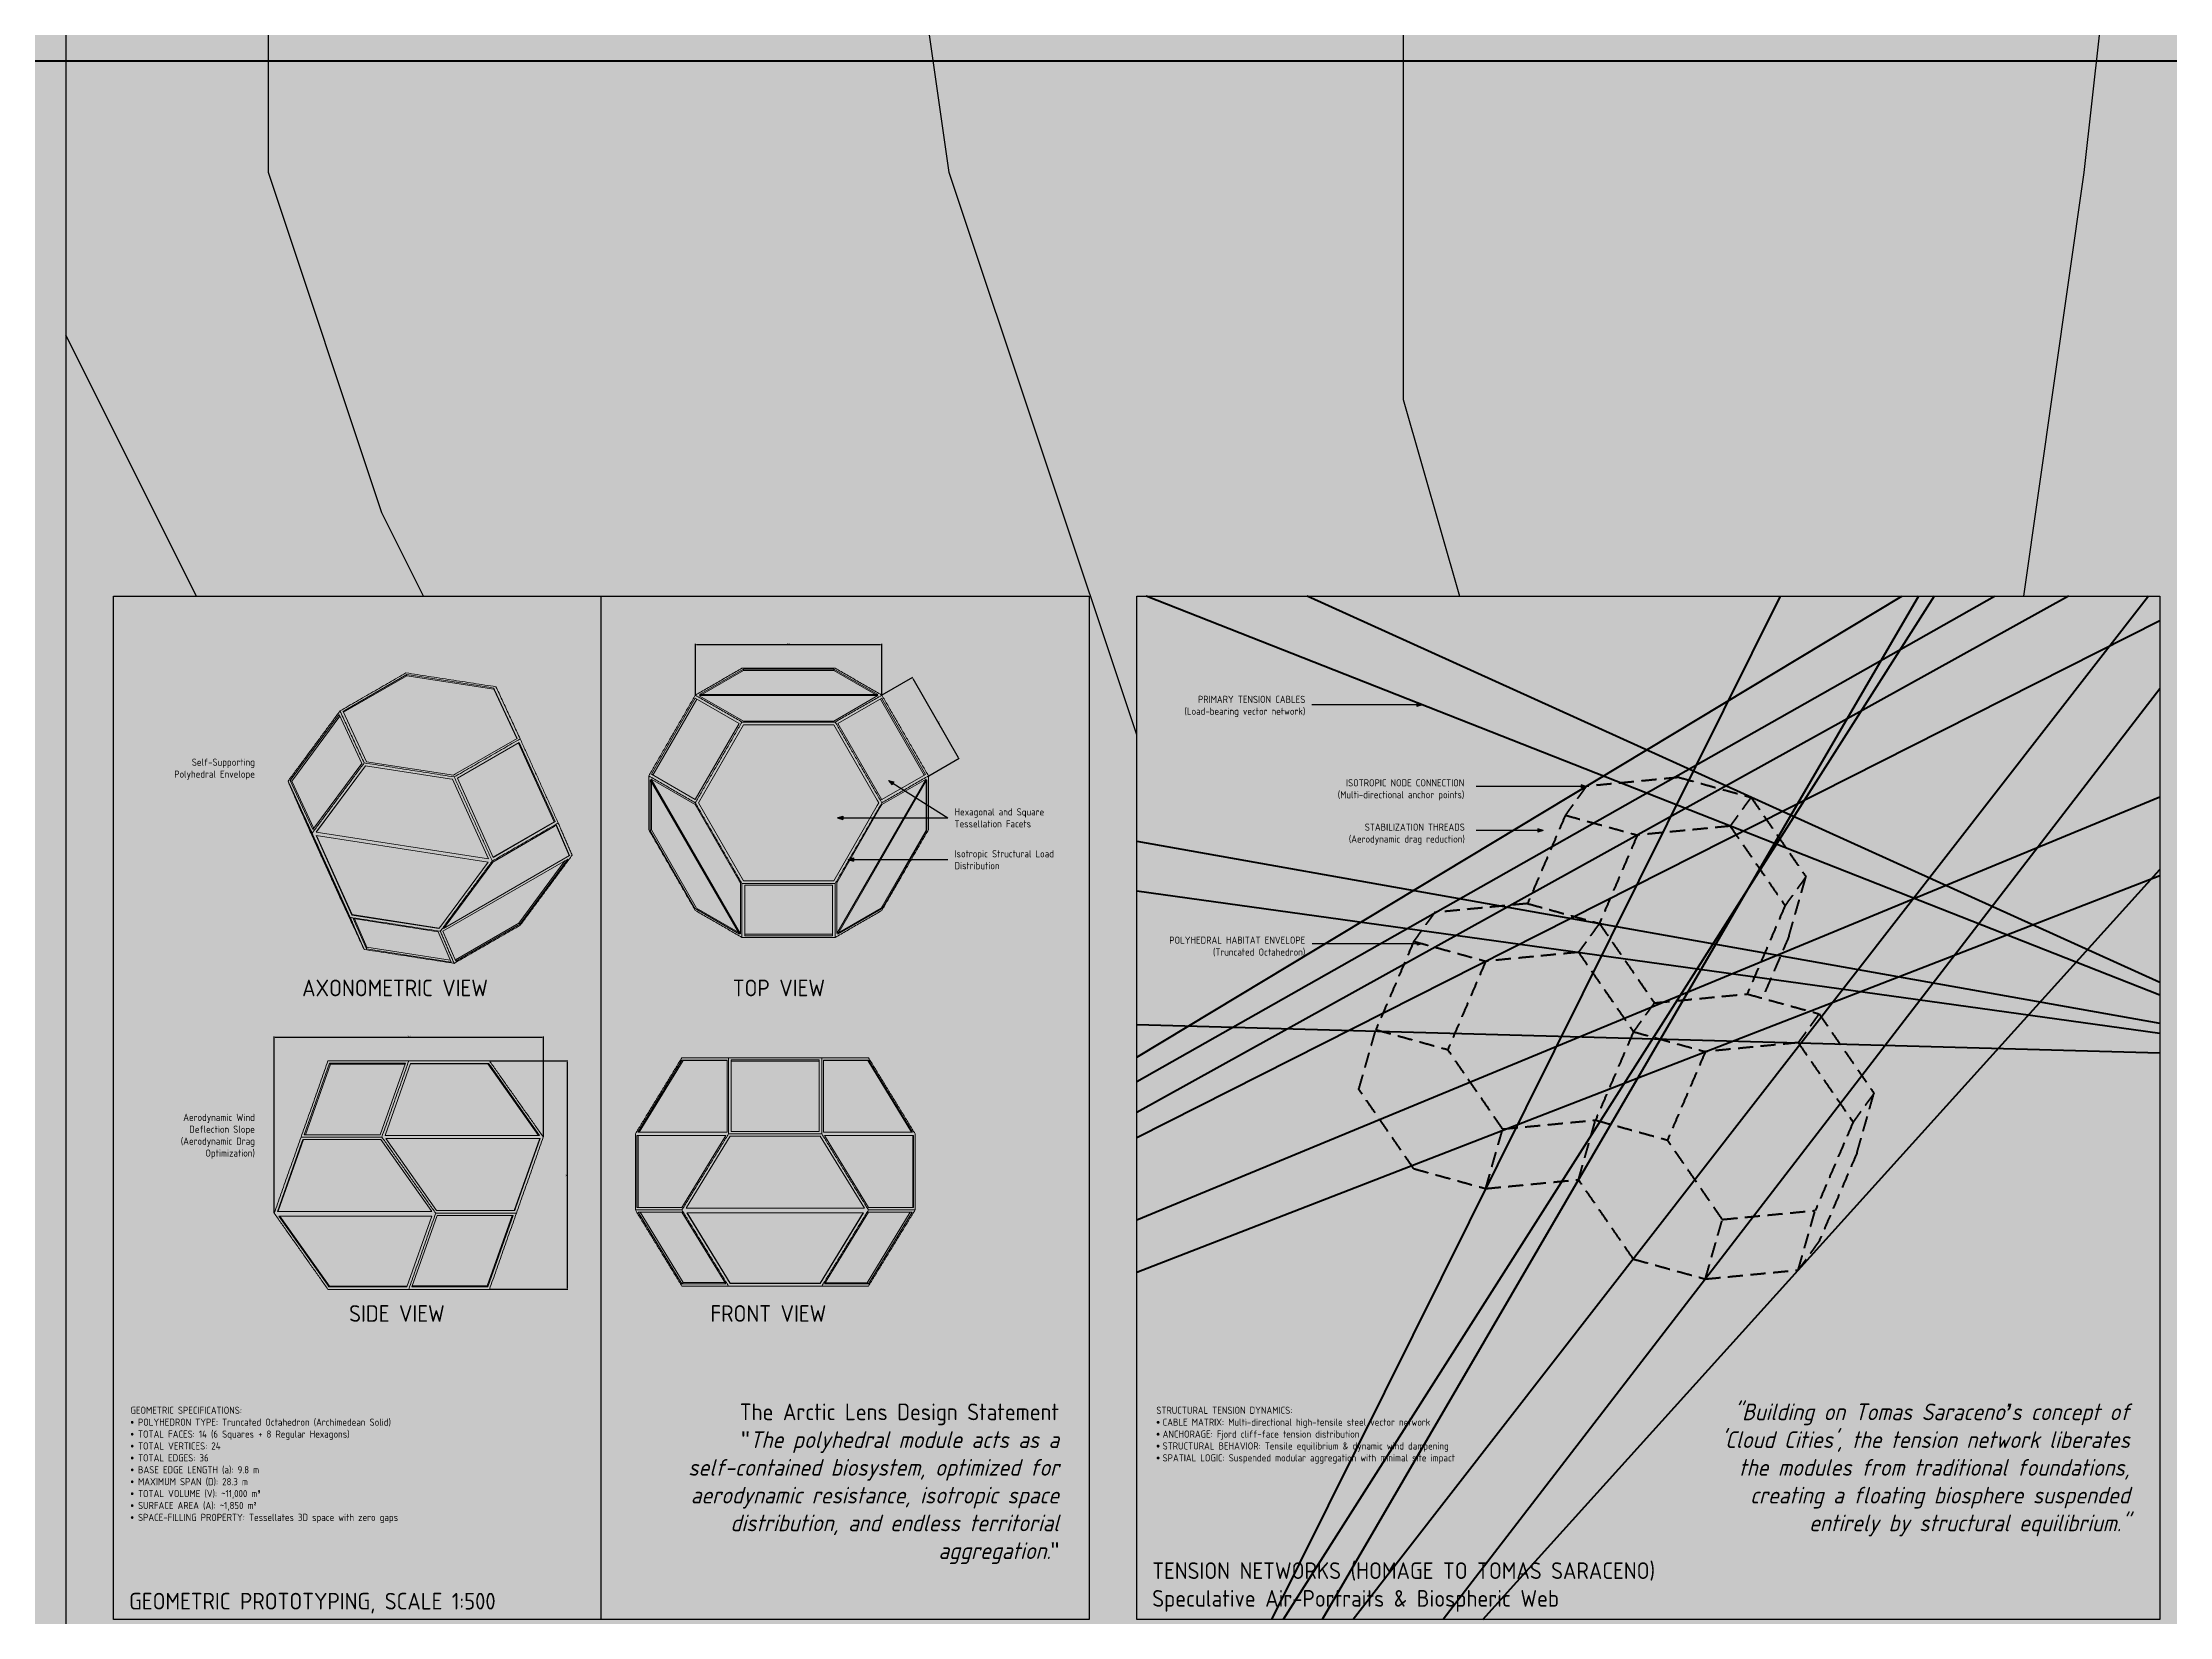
# Model space of a CAD drawing. Header units: millimetres. Extents: x 401 to 30661, y 2016 to 22119.
# Drawn here: x 9600 to 14069, y 7346 to 10653 of the extents above; entities that cross this region are included whole.
import ezdxf

# ---------------------------------------------------------------- set-up
doc = ezdxf.new("R2010")
doc.units = ezdxf.units.MM
doc.linetypes.add('HIDDEN2', pattern=[4.7625, 3.175, -1.5875])
for name, color, linetype, lineweight, true_color in [('3RD', 140, 'Continuous', 25, 0x7debff), ('4TH DETAILS', 125, 'Continuous', 15, 0x39ffb0), ('TEXTS', 210, 'Continuous', 25, 0xe0f9ff)]:
    doc.layers.add(name, color=color, linetype=linetype, lineweight=lineweight, true_color=true_color)
doc.layers.add('BACKGROUND', color=7, linetype='Continuous', true_color=0x000000)
for name, color, linetype, lineweight, true_color, transparency in [('GLOW-CYAN', 7, 'Continuous', 100, 0x7debff, 0.8), ('GLOW-CYAN-2', 7, 'Continuous', 50, 0x7debff, 0.8), ('GLOW-EMERALD-2', 7, 'Continuous', 30, 0x39ffb0, 0.8)]:
    doc.layers.add(name, color=color, linetype=linetype, lineweight=lineweight, true_color=true_color, transparency=transparency)
doc.layers.add('LAYOUT', color=83, linetype='Continuous', lineweight=50, true_color=0x7debff, plot=False)
doc.styles.get("Standard").update_dxf_attribs({"font": 'arial.ttf'})
doc.dimstyles.new('ISO-25', dxfattribs={"dimtxt": 2.5, "dimasz": 2.5, "dimexe": 1.25, "dimexo": 0.625, "dimtad": 1, "dimtxsty": 'Standard', "dimcen": 2.5, "dimazin": 3, "dimtfac": 1, "dimtmove": 0, "dimatfit": 3})

# ---------------------------------------------------------------- blocks, each defined once
blk = doc.blocks.new('A$Cfc662362')
at = {"color": 0, "linetype": 'Continuous', "lineweight": 0, "extrusion": (0, 1, -2e-16)}
for p, q in [((160.09, 350.17), (164.66, 357.64)), ((160.18, 350.06), (164.79, 357.59)), ((164.79, 357.59), (164.66, 357.64)), ((164.66, 357.64), (169.24, 357.64)), ((164.79, 357.59), (169.4, 357.59)), ((169.24, 357.64), (169.4, 357.64)), ((169.4, 357.64), (169.4, 357.37)), ((169.85, 357.67), (179.07, 357.67)), ((169.85, 350.14), (169.85, 357.67)), ((179.07, 357.67), (179.07, 350.14)), ((179.52, 350.17), (179.52, 357.64)), ((179.52, 357.64), (184.1, 357.64)), ((184.19, 357.61), (179.52, 357.61)), ((184.1, 357.64), (184.26, 357.64)), ((184.19, 357.61), (184.26, 357.64)), ((188.8, 350.07), (184.19, 357.61)), ((184.26, 357.64), (188.9, 350.07)), ((169.4, 357.37), (169.4, 350.06)), ((179.07, 357.55), (169.85, 357.55)), ((159.93, 349.73), (160.05, 349.68)), ((159.93, 342.17), (159.93, 349.73)), ((169.29, 349.73), (159.93, 349.73)), ((160.02, 350.06), (160.09, 350.17)), ((160.02, 350.06), (169.4, 350.06)), ((160.05, 342.17), (160.05, 349.68)), ((169.29, 349.73), (164.83, 342.44)), ((165.15, 342.17), (169.73, 349.64)), ((169.73, 349.64), (178.87, 349.64)), ((179.07, 350.14), (169.85, 350.14)), ((178.87, 349.64), (179.2, 349.64)), ((179.2, 349.64), (183.83, 342.08)), ((179.52, 350.07), (179.52, 350.17)), ((179.52, 350.07), (188.9, 350.07)), ((184.26, 342.17), (179.63, 349.73)), ((189, 349.73), (179.63, 349.73)), ((188.92, 349.7), (189, 349.73)), ((188.92, 342.17), (188.92, 349.7)), ((189, 349.73), (189, 349.64)), ((189, 349.64), (189, 342.17)), ((164.66, 342.17), (159.93, 342.17)), ((164.83, 342.44), (164.66, 342.17)), ((165.1, 342.08), (165.15, 342.17)), ((165.1, 342.08), (183.83, 342.08)), ((184.42, 342.17), (184.26, 342.17)), ((189, 342.17), (184.42, 342.17)), ((164.66, 334.15), (160.05, 341.67)), ((160.05, 341.67), (164.66, 341.67)), ((160.27, 341.67), (164.8, 334.27)), ((164.66, 341.67), (169.27, 334.15)), ((164.66, 341.67), (164.66, 341.67)), ((169.73, 334.17), (165.18, 341.59)), ((183.74, 341.59), (165.18, 341.59)), ((169.73, 334.22), (165.21, 341.59)), ((183.71, 341.59), (179.2, 334.22)), ((183.74, 341.59), (179.2, 334.17)), ((179.65, 334.14), (184.26, 341.67)), ((184.12, 334.26), (188.65, 341.67)), ((184.26, 341.67), (188.87, 341.67)), ((188.87, 341.67), (184.26, 334.14)), ((164.8, 334.27), (164.66, 334.15)), ((164.66, 334.15), (164.66, 334.15)), ((169.27, 334.15), (164.66, 334.15)), ((164.8, 334.27), (169.2, 334.27)), ((179.2, 334.22), (169.73, 334.22)), ((169.73, 334.17), (169.73, 334.22)), ((178.87, 334.17), (169.73, 334.17)), ((179.2, 334.17), (178.87, 334.17)), ((179.2, 334.17), (179.2, 334.22)), ((184.26, 334.14), (179.65, 334.14)), ((179.72, 334.26), (184.12, 334.26)), ((184.12, 334.26), (184.26, 334.14))]:
    blk.add_line(p, q, dxfattribs=at)
at = {"color": 0, "linetype": 'Continuous', "lineweight": 0}
for points in [[(164.66, 357.9), (159.77, 349.9)], [(169.56, 357.9), (164.66, 357.9)], [(169.56, 357.9), (179.36, 357.9)], [(169.56, 357.9), (169.56, 349.9)], [(179.36, 357.9), (184.26, 357.9)], [(179.36, 357.9), (179.36, 349.9)], [(184.26, 357.9), (189.16, 349.9)], [(159.77, 341.9), (159.77, 349.9)], [(164.66, 341.9), (169.56, 349.9)], [(169.56, 349.9), (179.36, 349.9)], [(179.36, 349.9), (184.26, 341.9)], [(189.16, 341.9), (189.16, 349.9)], [(159.77, 341.9), (164.66, 341.9)], [(159.77, 341.9), (164.66, 333.9)], [(164.66, 341.9), (169.56, 333.9)], [(179.36, 333.9), (184.26, 341.9)], [(184.26, 333.9), (189.16, 341.9)], [(189.16, 341.9), (184.26, 341.9)], [(164.66, 333.9), (169.56, 333.9)], [(169.56, 333.9), (179.36, 333.9)], [(184.26, 333.9), (179.36, 333.9)]]:
    blk.add_open_spline(points, degree=1, dxfattribs=at)
blk = doc.blocks.new('A$C30154939')
at = {"color": 0, "linetype": 'Continuous', "lineweight": 0, "extrusion": (-2e-16, 1, -2e-16)}
for p, q in [((-197.06, 350.14), (-194.4, 357.67)), ((-194.4, 357.67), (-186.42, 357.67)), ((-194.4, 357.67), (-194.31, 357.55)), ((-186.42, 357.67), (-189.08, 350.14)), ((-188.53, 350.17), (-185.89, 357.64)), ((-185.91, 357.59), (-177.76, 357.59)), ((-185.89, 357.64), (-177.97, 357.64)), ((-177.97, 357.64), (-177.69, 357.64)), ((-177.76, 357.59), (-177.69, 357.64)), ((-177.76, 357.59), (-172.44, 350.06)), ((-177.69, 357.64), (-177.5, 357.37)), ((-194.31, 357.55), (-196.93, 350.14)), ((-186.46, 357.55), (-194.31, 357.55)), ((-177.5, 357.37), (-172.33, 350.06)), ((-199.88, 342.08), (-197.3, 349.37)), ((-197.15, 349.64), (-199.81, 342.13)), ((-197.3, 349.37), (-197.21, 349.64)), ((-197.21, 349.64), (-196.92, 349.64)), ((-189.08, 350.14), (-197.06, 350.14)), ((-196.92, 349.64), (-189, 349.64)), ((-189, 349.64), (-183.72, 342.17)), ((-188.57, 350.06), (-188.53, 350.17)), ((-188.57, 350.06), (-172.33, 350.06)), ((-183.16, 342.17), (-188.5, 349.73)), ((-172.28, 349.73), (-188.5, 349.73)), ((-172.35, 349.68), (-175.01, 342.17)), ((-172.28, 349.73), (-174.86, 342.44)), ((-172.35, 349.68), (-172.28, 349.73)), ((-199.81, 342.13), (-199.88, 342.08)), ((-199.88, 342.08), (-183.66, 342.08)), ((-183.72, 342.17), (-183.66, 342.08)), ((-174.95, 342.17), (-183.16, 342.17)), ((-174.86, 342.44), (-174.95, 342.17)), ((-194.66, 334.44), (-199.72, 341.59)), ((-183.64, 341.59), (-199.72, 341.59)), ((-199.62, 341.59), (-194.4, 334.22)), ((-183.64, 341.59), (-186.27, 334.17)), ((-185.74, 334.15), (-183.08, 341.67)), ((-183.08, 341.67), (-175.1, 341.67)), ((-177.84, 334.27), (-175.22, 341.67)), ((-175.1, 341.67), (-177.76, 334.15)), ((-175.1, 341.67), (-175.1, 341.67)), ((-194.47, 334.17), (-194.66, 334.44)), ((-194.47, 334.17), (-194.4, 334.22)), ((-186.27, 334.17), (-194.47, 334.17)), ((-194.4, 334.22), (-186.25, 334.22)), ((-185.73, 334.15), (-185.74, 334.15)), ((-177.76, 334.15), (-185.73, 334.15)), ((-185.7, 334.27), (-177.84, 334.27)), ((-177.84, 334.27), (-177.76, 334.15))]:
    blk.add_line(p, q, dxfattribs=at)
at = {"color": 0, "linetype": 'Continuous', "lineweight": 0}
for points in [[(-194.57, 357.9), (-197.39, 349.9)], [(-186.08, 357.9), (-194.57, 357.9)], [(-186.08, 357.9), (-188.91, 349.9)], [(-177.6, 357.9), (-186.08, 357.9)], [(-177.6, 357.9), (-171.94, 349.9)], [(-197.39, 349.9), (-200.22, 341.9)], [(-188.91, 349.9), (-197.39, 349.9)], [(-183.25, 341.9), (-188.91, 349.9)], [(-174.77, 341.9), (-171.94, 349.9)], [(-194.57, 333.9), (-200.22, 341.9)], [(-183.25, 341.9), (-186.08, 333.9)], [(-183.25, 341.9), (-174.77, 341.9)], [(-174.77, 341.9), (-177.6, 333.9)], [(-186.08, 333.9), (-194.57, 333.9)], [(-186.08, 333.9), (-177.6, 333.9)]]:
    blk.add_open_spline(points, degree=1, dxfattribs=at)
blk = doc.blocks.new('A$C80915c5d')
at = {"color": 0, "linetype": 'Continuous', "lineweight": 0}
for p, q in [((165.1, 197.46), (169.73, 200.13)), ((169.73, 199.99), (165.34, 197.46)), ((169.73, 199.99), (169.73, 200.13)), ((169.73, 200.13), (170.05, 200.13)), ((179.2, 199.99), (169.73, 199.99)), ((170.05, 200.13), (179.2, 200.13)), ((179.2, 199.99), (179.2, 200.13)), ((179.2, 200.13), (183.77, 197.49)), ((183.58, 197.46), (179.2, 199.99)), ((160.06, 189.08), (164.66, 197.06)), ((164.81, 196.98), (160.2, 188.99)), ((164.66, 197.06), (169.27, 194.4)), ((165.15, 197.3), (165.09, 197.34)), ((183.83, 197.34), (165.09, 197.34)), ((165.1, 197.46), (183.83, 197.46)), ((169.73, 194.66), (165.15, 197.3)), ((183.83, 197.34), (179.2, 194.66)), ((179.65, 194.4), (184.26, 197.06)), ((183.77, 197.49), (183.83, 197.46)), ((188.72, 188.99), (184.11, 196.97)), ((184.26, 197.06), (184.26, 197.05)), ((184.26, 197.05), (188.86, 189.07)), ((178.87, 194.66), (169.73, 194.66)), ((179.2, 194.66), (178.87, 194.66)), ((169.27, 194.4), (164.66, 186.42)), ((164.99, 186.08), (169.73, 194.28)), ((169.73, 194.28), (170.05, 194.28)), ((170.05, 194.28), (179.2, 194.28)), ((179.2, 194.28), (183.77, 186.36)), ((184.26, 186.41), (179.65, 194.4)), ((159.93, 183.16), (159.93, 188.5)), ((169.29, 172.28), (159.93, 188.5)), ((160.02, 188.57), (160.09, 188.53)), ((160.02, 188.57), (169.4, 172.33)), ((160.05, 183.23), (160.05, 188.29)), ((164.66, 186.42), (160.06, 189.08)), ((160.09, 188.53), (164.66, 185.89)), ((179.52, 172.34), (188.9, 188.57)), ((189, 188.5), (179.63, 172.28)), ((188.86, 189.07), (184.26, 186.42)), ((184.26, 185.89), (188.9, 188.57)), ((188.92, 183.2), (188.92, 188.37)), ((189, 188.5), (189, 188.44)), ((189, 188.44), (189, 183.16)), ((164.66, 185.89), (169.24, 177.97)), ((169.73, 177.88), (164.99, 186.08)), ((183.77, 185.8), (179.2, 177.88)), ((179.52, 177.69), (184.1, 185.61)), ((183.77, 186.36), (183.93, 186.08)), ((183.93, 186.08), (183.77, 185.8)), ((184.1, 185.61), (184.26, 185.89)), ((184.26, 186.42), (184.26, 186.41)), ((160.05, 183.23), (159.93, 183.16)), ((164.66, 174.95), (159.93, 183.16)), ((164.79, 175.03), (160.05, 183.23)), ((184.19, 175), (188.92, 183.2)), ((189, 183.16), (184.42, 175.24)), ((188.92, 183.2), (189, 183.16)), ((169.24, 177.97), (169.4, 177.69)), ((169.4, 177.69), (169.4, 177.5)), ((169.4, 177.5), (169.4, 172.33)), ((170.05, 177.88), (169.73, 177.88)), ((169.85, 177.43), (179.07, 177.43)), ((169.85, 172.11), (169.85, 177.43)), ((179.2, 177.88), (170.05, 177.88)), ((179.07, 177.43), (179.07, 172.11)), ((179.52, 172.41), (179.52, 177.69)), ((164.79, 175.03), (164.66, 174.95)), ((164.83, 174.86), (164.66, 174.95)), ((169.17, 172.5), (164.79, 175.03)), ((169.29, 172.28), (164.83, 174.86)), ((184.26, 174.95), (179.63, 172.28)), ((179.71, 172.41), (184.19, 175)), ((184.19, 175), (184.26, 174.95)), ((184.42, 175.24), (184.26, 174.95)), ((169.85, 172.27), (179.07, 172.27)), ((179.07, 172.11), (169.85, 172.11)), ((179.52, 172.34), (179.52, 172.41))]:
    blk.add_line(p, q, dxfattribs=at)
for points in [[(164.66, 197.39), (169.56, 200.22)], [(179.36, 200.22), (169.56, 200.22)], [(179.36, 200.22), (184.26, 197.39)], [(159.77, 188.91), (164.66, 197.39)], [(169.56, 194.57), (164.66, 197.39)], [(179.36, 194.57), (184.26, 197.39)], [(189.16, 188.91), (184.26, 197.39)], [(164.66, 186.08), (169.56, 194.57)], [(169.56, 194.57), (179.36, 194.57)], [(184.26, 186.08), (179.36, 194.57)], [(159.77, 183.25), (159.77, 188.91)], [(164.66, 186.08), (159.77, 188.91)], [(184.26, 186.08), (189.16, 188.91)], [(189.16, 183.25), (189.16, 188.91)], [(169.56, 177.6), (164.66, 186.08)], [(179.36, 177.6), (184.26, 186.08)], [(159.77, 183.25), (164.66, 174.77)], [(189.16, 183.25), (184.26, 174.77)], [(169.56, 177.6), (179.36, 177.6)], [(169.56, 177.6), (169.56, 171.94)], [(179.36, 177.6), (179.36, 171.94)], [(164.66, 174.77), (169.56, 171.94)], [(179.36, 171.94), (184.26, 174.77)], [(169.56, 171.94), (179.36, 171.94)]]:
    blk.add_open_spline(points, degree=1, dxfattribs=at)
blk = doc.blocks.new('A$C6ff88356')
at = {"color": 0, "linetype": 'Continuous', "lineweight": 0, "extrusion": (0, 0.816497, 0.57735)}
for p, q in [((-10.67, 444.58), (-17.32, 440.74)), ((-17.13, 440.97), (-10.67, 444.7)), ((-10.67, 444.58), (-10.67, 444.7)), ((-10.67, 444.7), (-1.83, 443.33)), ((-1.52, 443.16), (-10.67, 444.58)), ((-1.83, 443.33), (-1.52, 443.28)), ((-1.52, 443.16), (-1.52, 443.28)), ((-1.52, 443.28), (-1.43, 443.1)), ((0.89, 437.98), (-1.52, 443.16)), ((-1.43, 443.1), (0.93, 438)), ((-22.91, 433.56), (-17.77, 440.5)), ((-17.68, 440.32), (-22.75, 433.49)), ((-17.77, 440.5), (-15.38, 435.36)), ((-17.36, 440.83), (-17.13, 440.97)), ((-14.91, 435.55), (-17.36, 440.83)), ((0.93, 438), (-5.53, 434.27)), ((-5.35, 433.81), (1.16, 437.57)), ((4.81, 429.23), (1.06, 437.51)), ((1.16, 437.57), (4.92, 429.26)), ((-22.91, 433.56), (-22.75, 433.49)), ((-20.52, 428.42), (-22.91, 433.56)), ((-15.38, 435.36), (-20.52, 428.42)), ((-20.15, 428.17), (-15, 435.12)), ((-20.11, 428.24), (-15.01, 435.12)), ((-15.01, 435.12), (-6.18, 433.76)), ((-5.76, 434.14), (-14.91, 435.55)), ((-6.18, 433.76), (-5.86, 433.71)), ((-5.86, 433.71), (-5.73, 433.41)), ((-5.53, 434.27), (-5.76, 434.14)), ((-1.59, 425.49), (-5.35, 433.81)), ((-23.01, 433.21), (-22.93, 433.03)), ((-22.96, 433.1), (-23.01, 433.21)), ((-21.63, 430.02), (-22.96, 433.1)), ((-22.93, 433.03), (-20.56, 427.93)), ((-22.75, 433.49), (-20.44, 428.53)), ((-5.73, 433.41), (-2.07, 425.33)), ((-21.55, 430.06), (-21.63, 430.02)), ((-21.63, 430.02), (-16.78, 419.58)), ((-17.86, 421.69), (-21.44, 429.6)), ((-16.64, 419.25), (-21.44, 429.6)), ((-1.61, 425.52), (4.81, 429.23)), ((4.92, 429.26), (-1.59, 425.49)), ((4.92, 429.26), (4.81, 429.23)), ((-20.56, 427.93), (-16.83, 419.67)), ((-16.43, 419.44), (-20.2, 427.8)), ((-2.12, 425), (-20.2, 427.8)), ((-20.19, 428.14), (-20.11, 428.24)), ((-20.15, 428.17), (-20.19, 428.14)), ((-20.19, 428.14), (-2.07, 425.33)), ((-16.39, 419.48), (-20.15, 427.79)), ((-1.63, 425), (4.84, 428.73)), ((4.84, 428.73), (5.07, 428.87)), ((5.02, 428.84), (6.35, 425.78)), ((5.07, 428.87), (6.45, 425.68)), ((-2.12, 425), (-7.09, 418.27)), ((6.27, 425.31), (-6.86, 417.73)), ((-6.79, 418.03), (6.45, 425.68)), ((-6.73, 418.11), (-1.63, 425)), ((5.96, 425.13), (1.1, 418.57)), ((6.27, 425.31), (1.2, 418.47)), ((6.45, 425.68), (6.35, 425.78)), ((-17.73, 421.4), (-17.86, 421.69)), ((-17.73, 421.4), (-17.65, 421.43)), ((-15.28, 416.12), (-17.73, 421.4)), ((-16.83, 419.67), (-16.78, 419.58)), ((-16.64, 419.25), (-15.28, 416.12)), ((-16.39, 419.48), (-16.43, 419.44)), ((-7.28, 418.03), (-16.43, 419.44)), ((-7.25, 418.07), (-16.39, 419.48)), ((-14.91, 415.88), (-16.28, 419.06)), ((-16.28, 419.06), (-7.38, 417.68)), ((-16.15, 419.04), (-14.86, 416.07)), ((-7.09, 418.27), (-7.28, 418.03)), ((-6.79, 418.03), (-6.73, 418.11)), ((1.1, 418.57), (-5.55, 414.73)), ((0.97, 418.34), (-5.5, 414.6)), ((1.2, 418.47), (0.97, 418.34)), ((1.2, 418.47), (1.1, 418.57)), ((-14.86, 416.07), (-14.91, 415.88)), ((-14.9, 415.88), (-14.91, 415.88)), ((-6.01, 414.5), (-14.9, 415.88)), ((-14.86, 416.07), (-6.1, 414.71)), ((-7.38, 417.68), (-6.01, 414.5)), ((-7.38, 417.68), (-7.38, 417.68)), ((-5.5, 414.6), (-6.86, 417.73))]:
    blk.add_line(p, q, dxfattribs=at)
at = {"color": 0, "linetype": 'Continuous', "lineweight": 0}
for points in [[(-17.68, 440.88), (-10.75, 444.88)], [(-1.29, 443.42), (-10.75, 444.88)], [(1.25, 437.95), (-1.29, 443.42)], [(-17.68, 440.88), (-23.14, 433.5)], [(-15.14, 435.42), (-17.68, 440.88)], [(-5.68, 433.95), (1.25, 437.95)], [(1.25, 437.95), (5.25, 429.11)], [(-15.14, 435.42), (-20.61, 428.04)], [(-5.68, 433.95), (-15.14, 435.42)], [(-5.68, 433.95), (-1.68, 425.11)], [(-20.61, 428.04), (-23.14, 433.5)], [(-23.14, 433.5), (-21.68, 430.13)], [(-17.68, 421.29), (-21.68, 430.13)], [(-1.68, 425.11), (5.25, 429.11)], [(5.25, 429.11), (6.71, 425.73)], [(-16.61, 419.2), (-20.61, 428.04)], [(-7.14, 417.73), (-1.68, 425.11)], [(1.25, 418.36), (6.71, 425.73)], [(-15.14, 415.82), (-17.68, 421.29)], [(-16.61, 419.2), (-7.14, 417.73)], [(-16.61, 419.2), (-15.14, 415.82)], [(-5.68, 414.36), (1.25, 418.36)], [(-15.14, 415.82), (-5.68, 414.36)], [(-7.14, 417.73), (-5.68, 414.36)]]:
    blk.add_open_spline(points, degree=1, dxfattribs=at)
blk = doc.blocks.new('*D16')
at = {"layer": '4TH DETAILS', "color": 0, "lineweight": -2, "transparency": 16777216}
for p, q in [((10086.6, 8194), (10086.6, 8564.7)), ((10089.1, 8563.4), (10649.8, 8563.4)), ((10652.3, 8354), (10652.3, 8564.7))]:
    blk.add_line(p, q, dxfattribs=at)
at = {"layer": '4TH DETAILS', "color": 0, "transparency": 16777216}
for points in [[(10089.1, 8563.8), (10089.1, 8563), (10086.6, 8563.4)], [(10649.8, 8563.8), (10649.8, 8563), (10652.3, 8563.4)]]:
    blk.add_solid(points, dxfattribs=at)
at = {"layer": 'Defpoints', "color": 0, "transparency": 16777216}
for p in [(10652.3, 8563.4), (10652.3, 8353.4), (10086.6, 8193.4)]:
    blk.add_point(p, dxfattribs=at)
at = {"layer": '4TH DETAILS', "color": 0, "transparency": 16777216, "insert": (10369.5, 8565.3), "char_height": 2.5, "attachment_point": 5}
blk.add_mtext('28.3', dxfattribs=at)
blk = doc.blocks.new('*D17')
at = {"layer": '4TH DETAILS', "color": 0, "lineweight": -2, "transparency": 16777216}
for p, q in [((11364.2, 9282.2), (11428.5, 9319.3)), ((11428.6, 9316.5), (11524.1, 9151.1)), ((11462.2, 9112.5), (11526.4, 9149.6))]:
    blk.add_line(p, q, dxfattribs=at)
at = {"layer": '4TH DETAILS', "color": 0, "transparency": 16777216}
for points in [[(11429, 9316.7), (11428.3, 9316.3), (11427.4, 9318.7)], [(11524.5, 9151.4), (11523.7, 9150.9), (11525.4, 9149)]]:
    blk.add_solid(points, dxfattribs=at)
at = {"layer": 'Defpoints', "color": 0, "transparency": 16777216}
for p in [(11363.6, 9281.9), (11525.4, 9149), (11461.6, 9112.2)]:
    blk.add_point(p, dxfattribs=at)
at = {"layer": '4TH DETAILS', "color": 0, "transparency": 16777216, "insert": (11483.9, 9224.5), "char_height": 2.5, "attachment_point": 5, "rotation": 300}
blk.add_mtext('9.8', dxfattribs=at)
blk = doc.blocks.new('*D18')
at = {"layer": '4TH DETAILS', "color": 0, "lineweight": -2, "transparency": 16777216}
for p, q in [((10971.7, 9282.5), (10971.7, 9389.7)), ((10974.2, 9388.5), (11361.1, 9388.5)), ((11363.6, 9282.5), (11363.6, 9389.7))]:
    blk.add_line(p, q, dxfattribs=at)
at = {"layer": '4TH DETAILS', "color": 0, "transparency": 16777216}
for points in [[(10974.2, 9388.9), (10974.2, 9388), (10971.7, 9388.5)], [(11361.1, 9388.9), (11361.1, 9388), (11363.6, 9388.5)]]:
    blk.add_solid(points, dxfattribs=at)
at = {"layer": 'Defpoints', "color": 0, "transparency": 16777216}
for p in [(11363.6, 9388.5), (10971.7, 9281.9), (11363.6, 9281.9)]:
    blk.add_point(p, dxfattribs=at)
at = {"layer": '4TH DETAILS', "color": 0, "transparency": 16777216, "insert": (11167.7, 9390.4), "char_height": 2.5, "attachment_point": 5}
blk.add_mtext('19.6', dxfattribs=at)
blk = doc.blocks.new('*D15')
at = {"layer": '4TH DETAILS', "color": 0, "lineweight": -2, "transparency": 16777216}
for p, q in [((10539.8, 8513.4), (10703.6, 8513.4)), ((10702.3, 8510.9), (10702.3, 8035.9)), ((10539.8, 8033.4), (10703.6, 8033.4))]:
    blk.add_line(p, q, dxfattribs=at)
at = {"layer": '4TH DETAILS', "color": 0, "transparency": 16777216}
for points in [[(10701.9, 8510.9), (10702.7, 8510.9), (10702.3, 8513.4)], [(10701.9, 8035.9), (10702.7, 8035.9), (10702.3, 8033.4)]]:
    blk.add_solid(points, dxfattribs=at)
at = {"layer": 'Defpoints', "color": 0, "transparency": 16777216}
for p in [(10539.2, 8513.4), (10539.2, 8033.4), (10702.3, 8033.4)]:
    blk.add_point(p, dxfattribs=at)
at = {"layer": '4TH DETAILS', "color": 0, "transparency": 16777216, "insert": (10700.4, 8273.4), "char_height": 2.5, "attachment_point": 5, "rotation": 90}
blk.add_mtext('24.0', dxfattribs=at)

msp = doc.modelspace()

# ---------------------------------------------------------------- hatches: boundary and pattern name
at = {"layer": 'BACKGROUND'}
h = msp.add_hatch(color=256, dxfattribs=at)
h.dxf.hatch_style = 1
h.paths.add_polyline_path([(400.723, 2015.745), (30660.634, 2015.745), (30660.634, 22119.328), (400.723, 22119.328)])
at = {"layer": 'TEXTS'}
h = msp.add_hatch(color=256, dxfattribs=at)
h.dxf.hatch_style = 1
h.paths.add_polyline_path([(12487.754, 9264.846), (12487.754, 9257.943), (12498.732, 9261.395)])
h = msp.add_hatch(color=256, dxfattribs=at)
h.dxf.hatch_style = 1
h.paths.add_polyline_path([(11388.795, 9099.559), (11377.664, 9102.481), (11385.12, 9093.716)])
h = msp.add_hatch(color=256, dxfattribs=at)
h.dxf.hatch_style = 1
h.paths.add_polyline_path([(12832.899, 9093.688), (12832.899, 9086.785), (12843.877, 9090.237)])
h = msp.add_hatch(color=256, dxfattribs=at)
h.dxf.hatch_style = 1
h.paths.add_polyline_path([(11281.762, 9027.723), (11270.784, 9024.272), (11281.762, 9020.821)])
h = msp.add_hatch(color=256, dxfattribs=at)
h.dxf.hatch_style = 1
h.paths.add_polyline_path([(12742.298, 9000.604), (12742.298, 8993.701), (12753.276, 8997.153)])
h = msp.add_hatch(color=256, dxfattribs=at)
h.dxf.hatch_style = 1
h.paths.add_polyline_path([(11304.099, 8939.976), (11293.121, 8936.524), (11304.099, 8933.073)])
h = msp.add_hatch(color=256, dxfattribs=at)
h.dxf.hatch_style = 1
h.paths.add_polyline_path([(12488.408, 8763.076), (12488.408, 8756.173), (12499.386, 8759.624)])

# ---------------------------------------------------------------- linework, layer by layer
at = {"layer": '3RD'}
for p, q in [((11899.126, 8469.942), (13702.027, 9489.575)), ((13856.923, 9489.575), (11899.126, 8405.113)), ((14049.126, 8651.246), (11918.972, 9489.575)), ((13251.483, 9489.575), (12182.122, 7339.575)), ((13574.73, 9489.575), (12206.871, 7339.575)), ((14049.126, 8678.058), (12257.627, 9489.575)), ((13542.331, 9489.575), (12288.575, 7339.575)), ((14025.249, 9489.575), (12354.385, 7339.575)), ((11899.126, 8352.277), (14049.126, 9438.506)), ((14049.126, 9294.868), (12542.917, 7339.575)), ((11899.126, 8179.619), (14049.126, 9068.228)), ((11899.126, 8975.234), (14049.126, 8592.514)), ((11899.126, 8069.612), (14049.126, 8903.018)), ((12626.257, 7339.575), (14049.126, 8915.678)), ((11899.126, 8870.988), (14049.126, 8571.277)), ((11899.126, 8590.031), (14049.126, 8530.581))]:
    msp.add_line(p, q, dxfattribs=at)
msp.add_lwpolyline([(11899.126, 8521.493), (13507.225, 9489.575)], dxfattribs=at)
at = {"layer": '3RD', "linetype": 'HIDDEN2', "ltscale": 10}
for points in [[(12843.877, 9090.237), (12799.971, 9029.652)], [(13038.936, 9109.004), (12843.877, 9090.237)], [(13038.936, 9109.004), (13190.088, 9067.187)], [(12799.971, 9029.652), (12720.316, 8843.965)], [(12799.971, 9029.652), (12951.123, 8987.835)], [(13190.088, 9067.187), (13146.182, 9006.602)], [(13190.088, 9067.187), (13305.492, 8900.268)], [(12951.123, 8987.835), (12871.469, 8802.148)], [(13146.182, 9006.602), (12951.123, 8987.835)], [(13146.182, 9006.602), (13261.585, 8839.683)], [(13305.492, 8900.268), (13261.585, 8839.683)], [(13269.743, 8775.166), (13305.492, 8900.268)], [(12525.258, 8825.198), (12481.352, 8764.614)], [(12720.316, 8843.965), (12525.258, 8825.198)], [(12720.316, 8843.965), (12871.469, 8802.148)], [(13261.585, 8839.683), (13181.931, 8653.996)], [(12481.352, 8764.614), (12401.697, 8578.927)], [(12481.352, 8764.614), (12632.504, 8722.796)], [(12871.469, 8802.148), (12827.563, 8741.564)], [(12871.469, 8802.148), (12986.872, 8635.229)], [(13269.743, 8775.166), (13213.963, 8645.135)], [(12632.504, 8722.796), (12552.849, 8537.11)], [(12827.563, 8741.564), (12632.504, 8722.796)], [(12827.563, 8741.564), (12942.966, 8574.645)], [(12986.872, 8635.229), (12942.966, 8574.645)], [(12986.872, 8635.229), (13181.931, 8653.996)], [(13181.931, 8653.996), (13333.083, 8612.179)], [(13333.083, 8612.179), (13289.177, 8551.595)], [(13333.083, 8612.179), (13448.487, 8445.26)], [(12365.948, 8453.825), (12401.697, 8578.927)], [(12401.697, 8578.927), (12552.849, 8537.11)], [(12668.253, 8370.191), (12552.849, 8537.11)], [(12942.966, 8574.645), (12863.311, 8388.958)], [(12942.966, 8574.645), (13094.118, 8532.827)], [(13289.177, 8551.595), (13094.118, 8532.827)], [(13289.177, 8551.595), (13404.58, 8384.676)], [(13094.118, 8532.827), (13014.464, 8347.141)], [(12481.352, 8286.906), (12365.948, 8453.825)], [(13448.487, 8445.26), (13404.58, 8384.676)], [(13412.738, 8320.158), (13448.487, 8445.26)], [(12632.504, 8245.089), (12668.253, 8370.191)], [(12668.253, 8370.191), (12863.311, 8388.958)], [(12827.563, 8263.856), (12863.311, 8388.958)], [(12863.311, 8388.958), (13014.464, 8347.141)], [(13404.58, 8384.676), (13324.926, 8198.989)], [(13129.867, 8180.222), (13014.464, 8347.141)], [(13412.738, 8320.158), (13333.083, 8134.471)], [(12481.352, 8286.906), (12632.504, 8245.089)], [(12632.504, 8245.089), (12827.563, 8263.856)], [(12942.966, 8096.937), (12827.563, 8263.856)], [(13094.118, 8055.12), (13129.867, 8180.222)], [(13129.867, 8180.222), (13324.926, 8198.989)], [(13289.177, 8073.887), (13324.926, 8198.989)], [(13333.083, 8134.471), (13289.177, 8073.887)], [(12942.966, 8096.937), (13094.118, 8055.12)], [(13094.118, 8055.12), (13289.177, 8073.887)]]:
    msp.add_open_spline(points, degree=1, dxfattribs=at)
at = {"layer": '4TH DETAILS'}
msp.add_line((10774.126, 7339.575), (10774.126, 9489.575), dxfattribs=at)
for points in [[(9649.126, 6214.575), (18449.126, 6214.575), (18449.126, 15014.575), (9649.126, 15014.575)], [(9749.126, 9489.575), (11799.126, 9489.575), (11799.126, 7339.575), (9749.126, 7339.575)], [(11899.126, 9489.575), (14049.126, 9489.575), (14049.126, 7339.575), (11899.126, 7339.575)]]:
    msp.add_lwpolyline(points, close=True, dxfattribs=at)
for points in [[(11899.126, 9198.254), (11505.202, 10380.028), (11266.748, 12049.203), (11028.295, 12764.564), (11028.295, 13479.925), (11505.202, 14910.647), (11713.058, 15014.575)], [(12248.178, 12571.254), (12459.016, 11095.389), (12459.016, 10380.028), (12459.016, 9903.121), (12577.172, 9489.575)], [(10400.48, 9489.575), (10312.934, 9664.667), (10074.48, 10380.028), (10074.48, 10856.935), (9649.126, 11494.966)], [(13971.403, 11115.012), (13889.738, 10380.028), (13762.53, 9489.575)], [(9923.573, 9489.575), (9649.126, 10038.467)]]:
    msp.add_lwpolyline(points, dxfattribs=at)
at = {"layer": 'GLOW-CYAN'}
msp.add_line((9550.723, 10614.575), (27449.126, 10614.575), dxfattribs=at)
at = {"layer": 'GLOW-CYAN-2'}
for p, q in [((11899.126, 8469.942), (13702.027, 9489.575)), ((13856.923, 9489.575), (11899.126, 8405.113)), ((14049.126, 8651.246), (11918.972, 9489.575)), ((13251.483, 9489.575), (12182.122, 7339.575)), ((13574.73, 9489.575), (12206.871, 7339.575)), ((14049.126, 8678.058), (12257.627, 9489.575)), ((13542.331, 9489.575), (12288.575, 7339.575)), ((14025.249, 9489.575), (12354.385, 7339.575)), ((11899.126, 8352.277), (14049.126, 9438.506)), ((14049.126, 9294.868), (12542.917, 7339.575)), ((11899.126, 8179.619), (14049.126, 9068.228)), ((11899.126, 8975.234), (14049.126, 8592.514)), ((11899.126, 8069.612), (14049.126, 8903.018)), ((12626.257, 7339.575), (14049.126, 8915.678)), ((11899.126, 8870.988), (14049.126, 8571.277)), ((11899.126, 8590.031), (14049.126, 8530.581))]:
    msp.add_line(p, q, dxfattribs=at)
msp.add_lwpolyline([(11899.126, 8521.493), (13507.225, 9489.575)], dxfattribs=at)
at = {"layer": 'GLOW-CYAN-2', "linetype": 'HIDDEN2', "ltscale": 10}
for points in [[(12843.877, 9090.237), (12799.971, 9029.652)], [(13038.936, 9109.004), (12843.877, 9090.237)], [(13038.936, 9109.004), (13190.088, 9067.187)], [(12799.971, 9029.652), (12720.316, 8843.965)], [(12799.971, 9029.652), (12951.123, 8987.835)], [(13190.088, 9067.187), (13146.182, 9006.602)], [(13190.088, 9067.187), (13305.492, 8900.268)], [(12951.123, 8987.835), (12871.469, 8802.148)], [(13146.182, 9006.602), (12951.123, 8987.835)], [(13146.182, 9006.602), (13261.585, 8839.683)], [(13305.492, 8900.268), (13261.585, 8839.683)], [(13269.743, 8775.166), (13305.492, 8900.268)], [(12525.258, 8825.198), (12481.352, 8764.614)], [(12720.316, 8843.965), (12525.258, 8825.198)], [(12720.316, 8843.965), (12871.469, 8802.148)], [(13261.585, 8839.683), (13181.931, 8653.996)], [(12481.352, 8764.614), (12401.697, 8578.927)], [(12481.352, 8764.614), (12632.504, 8722.796)], [(12871.469, 8802.148), (12827.563, 8741.564)], [(12871.469, 8802.148), (12986.872, 8635.229)], [(13269.743, 8775.166), (13213.963, 8645.135)], [(12632.504, 8722.796), (12552.849, 8537.11)], [(12827.563, 8741.564), (12632.504, 8722.796)], [(12827.563, 8741.564), (12942.966, 8574.645)], [(12986.872, 8635.229), (12942.966, 8574.645)], [(12986.872, 8635.229), (13181.931, 8653.996)], [(13181.931, 8653.996), (13333.083, 8612.179)], [(13333.083, 8612.179), (13289.177, 8551.595)], [(13333.083, 8612.179), (13448.487, 8445.26)], [(12365.948, 8453.825), (12401.697, 8578.927)], [(12401.697, 8578.927), (12552.849, 8537.11)], [(12668.253, 8370.191), (12552.849, 8537.11)], [(12942.966, 8574.645), (12863.311, 8388.958)], [(12942.966, 8574.645), (13094.118, 8532.827)], [(13289.177, 8551.595), (13094.118, 8532.827)], [(13289.177, 8551.595), (13404.58, 8384.676)], [(13094.118, 8532.827), (13014.464, 8347.141)], [(12481.352, 8286.906), (12365.948, 8453.825)], [(13448.487, 8445.26), (13404.58, 8384.676)], [(13412.738, 8320.158), (13448.487, 8445.26)], [(12632.504, 8245.089), (12668.253, 8370.191)], [(12668.253, 8370.191), (12863.311, 8388.958)], [(12827.563, 8263.856), (12863.311, 8388.958)], [(12863.311, 8388.958), (13014.464, 8347.141)], [(13404.58, 8384.676), (13324.926, 8198.989)], [(13129.867, 8180.222), (13014.464, 8347.141)], [(13412.738, 8320.158), (13333.083, 8134.471)], [(12481.352, 8286.906), (12632.504, 8245.089)], [(12632.504, 8245.089), (12827.563, 8263.856)], [(12942.966, 8096.937), (12827.563, 8263.856)], [(13094.118, 8055.12), (13129.867, 8180.222)], [(13129.867, 8180.222), (13324.926, 8198.989)], [(13289.177, 8073.887), (13324.926, 8198.989)], [(13333.083, 8134.471), (13289.177, 8073.887)], [(12942.966, 8096.937), (13094.118, 8055.12)], [(13094.118, 8055.12), (13289.177, 8073.887)]]:
    msp.add_open_spline(points, degree=1, dxfattribs=at)
at = {"layer": 'GLOW-EMERALD-2'}
msp.add_line((10774.126, 7339.575), (10774.126, 9489.575), dxfattribs=at)
for points in [[(9649.126, 6214.575), (18449.126, 6214.575), (18449.126, 15014.575), (9649.126, 15014.575)], [(9749.126, 9489.575), (11799.126, 9489.575), (11799.126, 7339.575), (9749.126, 7339.575)], [(11899.126, 9489.575), (14049.126, 9489.575), (14049.126, 7339.575), (11899.126, 7339.575)]]:
    msp.add_lwpolyline(points, close=True, dxfattribs=at)
for points in [[(11899.126, 9198.254), (11505.202, 10380.028), (11266.748, 12049.203), (11028.295, 12764.564), (11028.295, 13479.925), (11505.202, 14910.647), (11713.058, 15014.575)], [(12248.178, 12571.254), (12459.016, 11095.389), (12459.016, 10380.028), (12459.016, 9903.121), (12577.172, 9489.575)], [(10400.48, 9489.575), (10312.934, 9664.667), (10074.48, 10380.028), (10074.48, 10856.935), (9649.126, 11494.966)], [(13971.403, 11115.012), (13889.738, 10380.028), (13762.53, 9489.575)], [(9923.573, 9489.575), (9649.126, 10038.467)]]:
    msp.add_lwpolyline(points, dxfattribs=at)
at = {"layer": 'LAYOUT'}
msp.add_line((9550.723, 10614.575), (27449.126, 10614.575), dxfattribs=at)
at = {"layer": 'TEXTS'}
for p, q in [((12487.754, 9261.395), (12267.481, 9261.395)), ((12498.732, 9261.395), (12487.754, 9264.846)), ((12487.754, 9264.846), (12487.754, 9257.943)), ((12498.732, 9261.395), (12487.754, 9257.943)), ((11377.664, 9102.481), (11388.795, 9099.559)), ((11377.664, 9102.481), (11385.12, 9093.716)), ((11388.795, 9099.559), (11385.12, 9093.716)), ((11386.957, 9096.637), (11502.035, 9024.272)), ((12832.899, 9090.237), (12612.626, 9090.237)), ((12843.877, 9090.237), (12832.899, 9093.688)), ((12832.899, 9093.688), (12832.899, 9086.785)), ((12843.877, 9090.237), (12832.899, 9086.785)), ((11270.784, 9024.272), (11281.762, 9027.723)), ((11270.784, 9024.272), (11281.762, 9020.821)), ((11281.762, 9027.723), (11281.762, 9020.821)), ((11281.762, 9024.272), (11502.035, 9024.272)), ((12742.298, 8997.153), (12612.626, 8997.153)), ((12753.276, 8997.153), (12742.298, 9000.604)), ((12742.298, 9000.604), (12742.298, 8993.701)), ((12753.276, 8997.153), (12742.298, 8993.701)), ((11293.121, 8936.524), (11304.099, 8939.976)), ((11304.099, 8939.976), (11304.099, 8933.073)), ((11293.121, 8936.524), (11304.099, 8933.073)), ((11304.099, 8936.524), (11502.035, 8936.524)), ((12499.386, 8759.624), (12488.408, 8763.076)), ((12488.408, 8763.076), (12488.408, 8756.173)), ((12488.408, 8759.624), (12268.135, 8759.624)), ((12499.386, 8759.624), (12488.408, 8756.173))]:
    msp.add_line(p, q, dxfattribs=at)

# ---------------------------------------------------------------- block references
at = {"layer": '3RD', "xscale": 20.00000000000025, "yscale": 20.00000000000025, "zscale": 20.00000000000025}
for name, p in [('A$C6ff88356', (10578.578, 431.064)), ('A$C80915c5d', (7678.441, 5334.008)), ('A$C30154939', (14091.081, 1355.348)), ('A$Cfc662362', (7650.272, 1362.096))]:
    msp.add_blockref(name, p, dxfattribs=at)

# ---------------------------------------------------------------- texts
at = {"layer": 'TEXTS'}
for s, insert, char_height, width, attachment_point in [('\\pxqr;{\\fISOCP_IV50|b1|i0|c0|p2;PRIMARY TENSION CABLES (Load-bearing vector network)}', (12253.519, 9280.51), 15, 301.81277, 3), ('\\pxqr;{\\fISOCP_IV50|b1|i0|c0|p2;Self-Supporting Polyhedral Envelope}', (10046.115, 9148.466), 15, 205.7565, 3), ('\\pxqr;{\\fISOCP_IV50|b1|i0|c0|p2;ISOTROPIC NODE CONNECTION (Multi-directional anchor points)}', (12587.571, 9105.166), 15, 348.8739, 3), ('\\pxql;{\\fISOCP_IV50|b1|i0|c0|p2;Hexagonal and Square \\PTessellation Facets}', (11516.388, 9043.986), 15, 415.87605, 1), ('\\pxqr;{\\fISOCP_IV50|b1|i0|c0|p2;STABILIZATION THREADS (Aerodynamic drag reduction)}', (12588.655, 9012.083), 15, 322.26838, 3), ('\\pxql;{\\fISOCP_IV50|b1|i0|c0|p2;Isotropic Structural Load Distribution}', (11516.388, 8956.043), 15, 215.68272, 1), ('\\pxqr;{\\fISOCP_IV50|b1|i0|c0|p2;POLYHEDRAL HABITAT ENVELOPE \\P(Truncated Octahedron)}', (12253.35, 8774.554), 15, 372.2675, 3), ('\\pxql;{\\fISOCP_IV50|b1|i0|c0|p2;AXONOMETRIC VIEW}', (10145.369, 8684.13), 35, 1251.3724, 1), ('\\pxql;{\\fISOCP_IV50|b0|i0|c0|p2;TOP VIEW}', (11050.377, 8684.13), 35, 1251.3724, 1), ('\\pxqr;{\\fISOCP_IV50|b1|i0|c0|p2;Aerodynamic Wind Deflection Slope (Aerodynamic Drag Optimization)}', (10046.115, 8402.218), 15, 205.7565, 3), ('\\pxql;{\\fISOCP_IV50|b0|i0|c0|p2;SIDE VIEW}', (10244.249, 8000.099), 35, 1251.3724, 1), ('\\pxql;{\\fISOCP_IV50|b0|i0|c0|p2;FRONT VIEW}', (11003.451, 8000.099), 35, 1251.3724, 1), ('\\pxql;{\\fISOCP_IV50|b1|i0|c0|p2;GEOMETRIC SPECIFICATIONS:^J}•{\\fISOCP_IV50|b0|i0|c0|p2; POLYHEDRON TYPE: Truncated Octahedron (Archimedean Solid)^J}•{\\fISOCP_IV50|b0|i0|c0|p2; TOTAL FACES: 14 (6 Squares + 8 Regular Hexagons)^J}•{\\fISOCP_IV50|b0|i0|c0|p2; TOTAL VERTICES: 24^J}•{\\fISOCP_IV50|b0|i0|c0|p2; TOTAL EDGES: 36^J}•{\\fISOCP_IV50|b0|i0|c0|p2; BASE EDGE LENGTH (a): 9.8 m^J}•{\\fISOCP_IV50|b0|i0|c0|p2; MAXIMUM SPAN (D): 28.3 m^J}•{\\fISOCP_IV50|b0|i0|c0|p2; TOTAL VOLUME (V): ~11,000 m³^J}•{\\fISOCP_IV50|b0|i0|c0|p2; SURFACE AREA (A): ~1,850 m²^J}•{\\fISOCP_IV50|b0|i0|c0|p2; SPACE-FILLING PROPERTY: Tessellates 3D space with zero gaps}', (9784.632, 7786.758), 15, 1956.12143, 1), ('\\pxqr;{\\fISOCP_IV50|b1|i0|c0|p2;The Arctic Lens Design Statement\\P}"{\\fISOCP_IV50|b0|i1|c0|p2;The polyhedral module acts as a self-contained biosystem, optimized for aerodynamic resistance, isotropic space distribution, and endless territorial aggregation.}" ', (10850.613, 7793.409), 35, 885.39597, 1), ('\\pxql;{\\fISOCP_IV50|b1|i0|c0|p2;STRUCTURAL TENSION DYNAMICS:^J\\fArial|b1|i0|c0|p34;• \\fISOCP_IV50|b1|i0|c0|p2;CABLE MATRIX: Multi-directional high-tensile steel vector network^J\\fArial|b1|i0|c0|p34;• \\fISOCP_IV50|b1|i0|c0|p2;ANCHORAGE: Fjord cliff-face tension distribution^J\\fArial|b1|i0|c0|p34;• \\fISOCP_IV50|b1|i0|c0|p2;STRUCTURAL BEHAVIOR: Tensile equilibrium & dynamic wind dampening^J\\fArial|b1|i0|c0|p34;• \\fISOCP_IV50|b1|i0|c0|p2;SPATIAL LOGIC: Suspended modular aggregation with minimal site impact}', (11940.492, 7786.758), 15, 1956.12143, 1), ('\\pxqr;{\\fISOCP_IV50|b1|i1|c0|p2;"Building on Tomas Saraceno\\fArial|b1|i1|c0|p34;’\\fISOCP_IV50|b1|i1|c0|p2;s concept of \'Cloud Cities\', the tension network liberates the modules from traditional foundations, creating a floating biosphere suspended entirely by structural equilibrium."}', (13100.613, 7793.409), 35, 885.39597, 1), ('\\pxql;{\\fISOCP_IV50|b1|i0|c0|p2;TENSION NETWORKS (HOMAGE TO TOMAS SARACENO)^JSpeculative Air-Portraits & Biospheric Web}', (11931.905, 7459.812), 35, 1676.19563, 1), ('\\pxql;{\\fISOCP_IV50|b1|i0|c0|p2;GEOMETRIC PROTOTYPING, SCALE 1:500}', (9781.905, 7395.639), 35, 1251.3724, 1)]:
    msp.add_mtext(s, dxfattribs=dict(at, insert=insert, char_height=char_height, width=width, attachment_point=attachment_point))

# ---------------------------------------------------------------- dimensions: what is measured, and where the dimension line sits
at = {"layer": '4TH DETAILS'}
for base, p1, p2, text, picture, middle in [((11363.643, 9388.459), (10971.725, 9281.89), (11363.643, 9281.89), '19.6', '*D18', (11167.684, 9390.36)), ((10652.315, 8563.407), (10086.63, 8193.407), (10652.315, 8353.407), '28.3', '*D16', (10369.473, 8565.309))]:
    dim = msp.add_linear_dim(base=base, p1=p1, p2=p2, text=text, dimstyle='ISO-25', dxfattribs=at)
    dim.commit()
    dim.dimension.update_dxf_attribs({"geometry": picture, "text_midpoint": middle})
dim = msp.add_linear_dim(base=(11525.358, 9148.982), p1=(11363.643, 9281.89), p2=(11461.623, 9112.184), angle=300, text='9.8', dimstyle='ISO-25', dxfattribs=at)
dim.commit()
dim.dimension.update_dxf_attribs({"geometry": '*D17', "text_midpoint": (11482.302, 9223.556), "dimtype": 161})
dim = msp.add_linear_dim(base=(10702.315, 8033.407), p1=(10539.178, 8513.407), p2=(10539.178, 8033.407), angle=90, text='24.0', dimstyle='ISO-25', dxfattribs=at)
dim.commit()
dim.dimension.update_dxf_attribs({"geometry": '*D15', "text_midpoint": (10700.414, 8273.407)})

doc.saveas('drawing.dxf')
